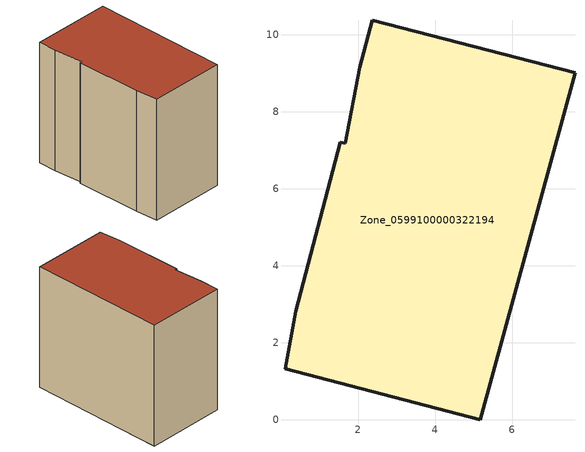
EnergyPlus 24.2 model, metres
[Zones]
Zone_0599100000322194
 floor ground (C_G): 1.66,7.18 2.04,9.15 2.36,10.38 7.63,9.01 5.17,0 0.1,1.32 0.38,2.81 1.53,7.21 z0
 wall outside (C_F): 1.66,7.18 1.53,7.21 0.38,2.81 0.1,1.32 5.17,0 7.63,9.01 2.36,10.38 2.04,9.15 1.66,7.18 z0:8.39
 roof outside (C_R): 2.04,9.15 1.66,7.18 1.53,7.21 0.38,2.81 0.1,1.32 5.17,0 7.63,9.01 2.36,10.38 z8.39
[BUILDING]
Pand.0599100000322194: North Axis=0; Terrain=City; Loads Convergence Tolerance Value=0.04; Temperature Convergence Tolerance Value=0.4; Solar Distribution=FullExterior; Maximum Number of Warmup Days=25; Minimum Number of Warmup Days=1
[Site:Location]
Rotterdam.The.Hague.AP_ZH_NLD Design_Conditions: Latitude=51.96; Longitude=4.45; Time Zone=1; Elevation=-4.5
[SITE:GROUNDTEMPERATURE:BUILDINGSURFACE]
18, 18, 18, 18, 18, 18, 18, 18, 18, 18, 18, 18
[MATERIAL] Thermal Absorptance=0.9; Solar Absorptance=0.7; Visible Absorptance=0.7
Name | Roughness | Thickness | Conductivity | Density | Specific Heat
G.TC.1975-1991 | MediumSmooth | 0.15 | 0.288461 | 540 | 1210
F.TC.1975-1991 | Rough | 0.3 | 0.230769 | 1920 | 840
R.TC.1975-1991 | MediumRough | 0.2 | 0.153846 | 1500 | 1000
[CONSTRUCTION]
C_G: G.TC.1975-1991
C_F: F.TC.1975-1991
C_R: R.TC.1975-1991
[ZONE]
Zone_0599100000322194: Type=1; Multiplier=1; Ceiling Height=Autocalculate; Volume=Autocalculate; Floor Area=autocalculate; Part of Total Floor Area=Yes
[ZONEINFILTRATION:DESIGNFLOWRATE]
Infil_Zone_0599100000322194: Zone or ZoneList or Space or SpaceList=Zone_0599100000322194; Schedule=AlwaysOn; Design Flow Rate Calculation Method=Flow/Area; Flow Rate per Floor Area=0.003; Constant Term Coefficient=1; Temperature Term Coefficient=0; Velocity Term Coefficient=0; Velocity Squared Term Coefficient=0
[HVACTEMPLATE:ZONE:IDEALLOADSAIRSYSTEM]
Zone_0599100000322194: Maximum Heating Supply Air Temperature=50; Minimum Cooling Supply Air Temperature=13; Maximum Heating Supply Air Humidity Ratio=0.0156; Minimum Cooling Supply Air Humidity Ratio=0.0077; Heating Limit=NoLimit; Cooling Limit=NoLimit; Dehumidification Control Type=ConstantSensibleHeatRatio; Cooling Sensible Heat Ratio=0.7; Dehumidification Setpoint=60; Humidification Control Type=None; Humidification Setpoint=30; Outdoor Air Method=None; Outdoor Air Flow Rate per Person=0.00944; Outdoor Air Flow Rate per Zone Floor Area=0; Outdoor Air Flow Rate per Zone=0; Demand Controlled Ventilation Type=None; Outdoor Air Economizer Type=NoEconomizer; Heat Recovery Type=None; Sensible Heat Recovery Effectiveness=0.7; Latent Heat Recovery Effectiveness=0.65
[ZONECONTROL:THERMOSTAT]
ThermostatControl_Zone_0599100000322194: Zone or ZoneList=Zone_0599100000322194; Control Type Schedule=DualSetpointControlType; Control 1=Thermostat_Zone_0599100000322194; Temperature Difference Between Cutout And Setpoint=0
[THERMOSTATSETPOINT:DUALSETPOINT]
Thermostat_Zone_0599100000322194: Heating Setpoint Temperature Schedule=HeatingSetpoint_Zone_0599100000322194; Cooling Setpoint Temperature Schedule=CoolingSetpoint_Zone_0599100000322194
[SCHEDULE:COMPACT]
HeatingSetpoint_Zone_0599100000322194: Through: 12/31, For: AllDays, Until: 24:00, 21
CoolingSetpoint_Zone_0599100000322194: Through: 12/31, For: AllDays, Until: 24:00, 24
DualSetpointControlType: Through: 12/31, For: AllDays, Until: 24:00, 4
AlwaysOn: Through: 12/31, For: AllDays, Until: 24:00, 1
